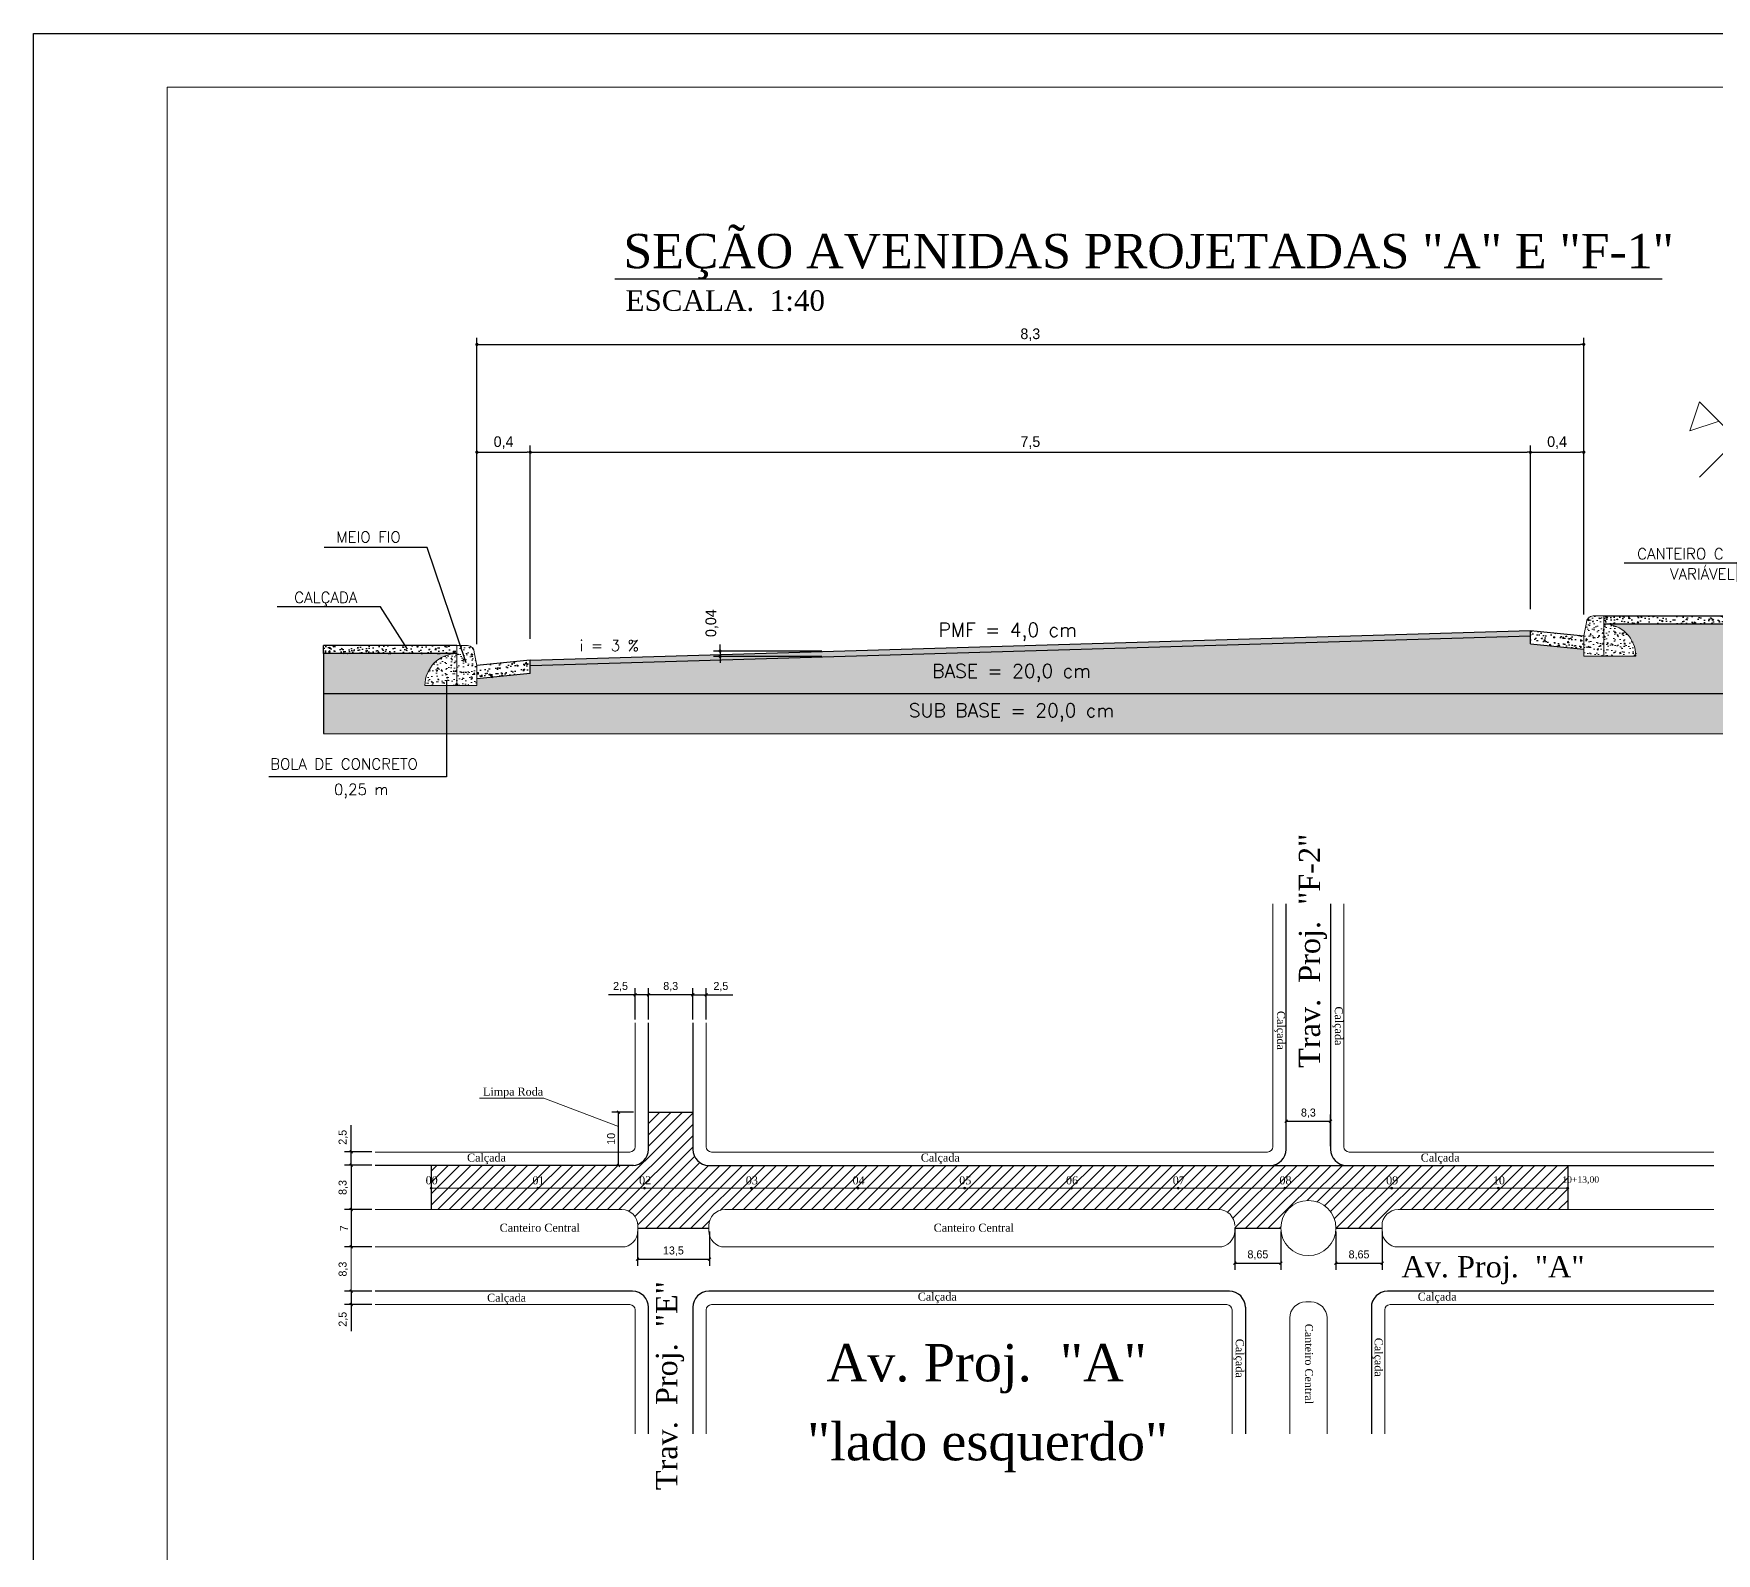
# Model space of a CAD drawing. Header units: millimetres. Extents: x 2755 to 4482, y 876 to 1558.
# Drawn here: x 2755 to 3070.3, y 1273.6 to 1558.4 of the extents above; entities that cross this region are included whole.
import ezdxf

# ---------------------------------------------------------------- set-up
doc = ezdxf.new("R2010")
doc.units = ezdxf.units.MM
for name, color, linetype, lineweight in [('Calçada', 4, 'Continuous', 15), ('Canteiro', 30, 'Continuous', 9), ('cota', 1, 'Continuous', 9), ('linha', 2, 'Continuous', 5), ('objetos', 6, 'Continuous', 15), ('PV BL', 6, 'Continuous', 15), ('rua', 5, 'Continuous', 25)]:
    doc.layers.add(name, color=color, linetype=linetype, lineweight=lineweight)
for name, color, linetype in [('GREIDE', 6, 'Continuous'), ('Linha de Cota', 8, 'Continuous'), ('texto', 3, 'Continuous')]:
    doc.layers.add(name, color=color, linetype=linetype)
doc.styles.add('Rormantic', font='romantic.ttf')
doc.styles.add('style1Romans', font='romans.shx')
doc.dimstyles.new('ISO-25', dxfattribs={"dimtxt": 1.5, "dimasz": 0.5, "dimexe": 1.25, "dimexo": 0.625, "dimtad": 1, "dimtxsty": 'Standard', "dimblk": 'OBLIQUE', "dimcen": 2.5, "dimadec": 0, "dimazin": 0, "dimtfac": 1, "dimtmove": 0, "dimatfit": 3, "dimldrblk": 'OBLIQUE', "dimfxl": 1, "dimarcsym": 0})
pattern_1 = [(50, (-1303.8603, -106.9307), (0.91092334, -0.07969543), [0.09525, -1.04775]), (355, (-1303.8603, -106.9307), (-0.1762141, 0.9552832), [0.0762, -0.8382]), (100.451, (-1303.7844, -106.9373), (0.7347125, 0.87558344), [0.08095, -0.89045]), (46.1842, (-1303.8603, -106.6767), (1.3553952, -0.2102116), [0.142875, -1.571625]), (96.6356, (-1303.7474, -106.6942), (1.1870212, 1.2371278), [0.121425, -1.335675]), (351.184, (-1303.8603, -106.6767), (1.187023, 1.2371256), [0.1143, -1.2573]), (21, (-1303.7333, -106.7402), (0.7580744, -0.5113276), [0.09525, -1.04775]), (326, (-1303.7333, -106.7402), (0.30901014, 0.9209398), [0.0762, -0.8382]), (71.4514, (-1303.67015, -106.7828), (1.06708245, 0.4096143), [0.08095, -0.89045]), (37.5, (-1303.86032, -106.93068), (0.01544302, 0.422775194), [0, -0.82804, 0, -0.8509, 0, -0.841375]), (7.5, (-1303.86032, -106.9307), (0.33409831, 0.50090287), [0, -0.48514, 0, -0.80899, 0, -0.320675]), (327.5, (-1304.14353, -106.93068), (0.67795298, -0.02864372), [0, -0.3175, 0, -0.9906, 0, -1.31445]), (317.5, (-1304.27053, -106.9307), (0.7406459, 0.12713246), [0, -0.41275, 0, -0.65786, 0, -0.93345])]

# ---------------------------------------------------------------- blocks, each defined once
blk = doc.blocks.new('_Oblique')
at = {"layer": 'cota', "color": 0, "lineweight": -2}
blk.add_line((-0.5, -0.5), (0.5, 0.5), dxfattribs=at)
blk = doc.blocks.new('*D46')
at = {"layer": 'cota', "color": 0, "lineweight": -2}
for p, q in [((2814.52, 1348.8), (2814.52, 1353.8)), ((2818.34, 1348.8), (2813.27, 1348.8)), ((2814.52, 1346.3), (2814.52, 1348.8)), ((2818.34, 1346.3), (2813.27, 1346.3))]:
    blk.add_line(p, q, dxfattribs=at)
at = {"layer": 'Defpoints', "color": 0}
for p in [(2814.52, 1348.8), (2818.96, 1348.8), (2818.96, 1346.3)]:
    blk.add_point(p, dxfattribs=at)
at = {"layer": 'cota', "color": 0, "lineweight": -2, "xscale": 0.5, "yscale": 0.5, "zscale": 0.5}
for p, rotation in [((2814.52, 1348.8), 90), ((2814.52, 1346.3), 270)]:
    blk.add_blockref('_Oblique', p, dxfattribs=dict(at, rotation=rotation))
at = {"layer": 'cota', "color": 0, "insert": (2813.02, 1351.55), "char_height": 1.5, "attachment_point": 5, "rotation": 90}
blk.add_mtext('2,5', dxfattribs=at)
blk = doc.blocks.new('*D47')
at = {"layer": 'cota', "color": 0, "lineweight": -2}
for p, q in [((2818.34, 1346.3), (2813.27, 1346.3)), ((2814.52, 1346.3), (2814.52, 1338)), ((2818.34, 1338), (2813.27, 1338))]:
    blk.add_line(p, q, dxfattribs=at)
at = {"layer": 'Defpoints', "color": 0}
for p in [(2818.96, 1346.3), (2814.52, 1338), (2818.96, 1338)]:
    blk.add_point(p, dxfattribs=at)
at = {"layer": 'cota', "color": 0, "lineweight": -2, "xscale": 0.5, "yscale": 0.5, "zscale": 0.5}
for p, rotation in [((2814.52, 1346.3), 90), ((2814.52, 1338), 270)]:
    blk.add_blockref('_Oblique', p, dxfattribs=dict(at, rotation=rotation))
at = {"layer": 'cota', "color": 0, "insert": (2813.02, 1342.15), "char_height": 1.5, "attachment_point": 5, "rotation": 90}
blk.add_mtext('8,3', dxfattribs=at)
blk = doc.blocks.new('*D48')
at = {"layer": 'cota', "color": 0, "lineweight": -2}
for p, q in [((2818.34, 1338), (2813.27, 1338)), ((2814.52, 1338), (2814.52, 1331)), ((2818.34, 1331), (2813.27, 1331))]:
    blk.add_line(p, q, dxfattribs=at)
at = {"layer": 'Defpoints', "color": 0}
for p in [(2818.96, 1338), (2814.52, 1331), (2818.96, 1331)]:
    blk.add_point(p, dxfattribs=at)
at = {"layer": 'cota', "color": 0, "lineweight": -2, "xscale": 0.5, "yscale": 0.5, "zscale": 0.5}
for p, rotation in [((2814.52, 1338), 90), ((2814.52, 1331), 270)]:
    blk.add_blockref('_Oblique', p, dxfattribs=dict(at, rotation=rotation))
at = {"layer": 'cota', "color": 0, "insert": (2813.14, 1334.5), "char_height": 1.5, "attachment_point": 5, "rotation": 90}
blk.add_mtext('7', dxfattribs=at)
blk = doc.blocks.new('*D49')
at = {"layer": 'cota', "color": 0}
for p, q in [((2818.34, 1331), (2813.27, 1331)), ((2814.52, 1331), (2814.52, 1322.7)), ((2818.34, 1322.7), (2813.27, 1322.7))]:
    blk.add_line(p, q, dxfattribs=at)
at = {"layer": 'Defpoints', "color": 0}
for p in [(2818.96, 1331), (2814.52, 1322.7), (2818.96, 1322.7)]:
    blk.add_point(p, dxfattribs=at)
at = {"layer": 'cota', "color": 0, "xscale": 0.5, "yscale": 0.5, "zscale": 0.5}
for p, rotation in [((2814.52, 1331), 90), ((2814.52, 1322.7), 270)]:
    blk.add_blockref('_Oblique', p, dxfattribs=dict(at, rotation=rotation))
at = {"layer": 'cota', "color": 0, "insert": (2813.02, 1326.85), "char_height": 1.5, "attachment_point": 5, "rotation": 90}
blk.add_mtext('8,3', dxfattribs=at)
blk = doc.blocks.new('*D50')
at = {"layer": 'cota', "color": 0, "lineweight": -2}
for p, q in [((2818.34, 1322.7), (2813.27, 1322.7)), ((2814.52, 1322.7), (2814.52, 1320.2)), ((2818.34, 1320.2), (2813.27, 1320.2)), ((2814.52, 1320.2), (2814.52, 1315.2))]:
    blk.add_line(p, q, dxfattribs=at)
at = {"layer": 'Defpoints', "color": 0}
for p in [(2818.96, 1322.7), (2814.52, 1320.2), (2818.96, 1320.2)]:
    blk.add_point(p, dxfattribs=at)
at = {"layer": 'cota', "color": 0, "lineweight": -2, "xscale": 0.5, "yscale": 0.5, "zscale": 0.5}
for p, rotation in [((2814.52, 1322.7), 90), ((2814.52, 1320.2), 270)]:
    blk.add_blockref('_Oblique', p, dxfattribs=dict(at, rotation=rotation))
at = {"layer": 'cota', "color": 0, "insert": (2813.02, 1317.45), "char_height": 1.5, "attachment_point": 5, "rotation": 90}
blk.add_mtext('2,5', dxfattribs=at)
blk = doc.blocks.new('*D51')
at = {"layer": 'cota', "color": 0, "lineweight": -2}
for p, q in [((2867.41, 1356.26), (2863.33, 1356.26)), ((2864.58, 1346.26), (2864.58, 1356.26)), ((2867.41, 1346.26), (2863.33, 1346.26))]:
    blk.add_line(p, q, dxfattribs=at)
at = {"layer": 'Defpoints', "color": 0}
for p in [(2864.58, 1356.26), (2868.04, 1356.26), (2868.04, 1346.26)]:
    blk.add_point(p, dxfattribs=at)
at = {"layer": 'cota', "color": 0, "lineweight": -2, "xscale": 0.5, "yscale": 0.5, "zscale": 0.5}
for p, rotation in [((2864.58, 1356.26), 90), ((2864.58, 1346.26), 270)]:
    blk.add_blockref('_Oblique', p, dxfattribs=dict(at, rotation=rotation))
at = {"layer": 'cota', "color": 0, "insert": (2863.21, 1351.26), "char_height": 1.5, "attachment_point": 5, "rotation": 90}
blk.add_mtext('10', dxfattribs=at)
blk = doc.blocks.new('*D52')
at = {"layer": 'cota', "color": 0, "lineweight": -2}
for p, q in [((2867.72, 1378.27), (2862.72, 1378.27)), ((2867.72, 1373.63), (2867.72, 1379.52)), ((2870.22, 1378.27), (2867.72, 1378.27)), ((2870.22, 1373.63), (2870.22, 1379.52))]:
    blk.add_line(p, q, dxfattribs=at)
at = {"layer": 'Defpoints', "color": 0}
for p in [(2867.72, 1378.27), (2867.72, 1373), (2870.22, 1373)]:
    blk.add_point(p, dxfattribs=at)
at = {"layer": 'cota', "color": 0, "lineweight": -2, "xscale": 0.5, "yscale": 0.5, "zscale": 0.5, "rotation": 180}
blk.add_blockref('_Oblique', (2867.72, 1378.27), dxfattribs=at)
at = {"layer": 'cota', "color": 0, "lineweight": -2, "xscale": 0.5, "yscale": 0.5, "zscale": 0.5}
blk.add_blockref('_Oblique', (2870.22, 1378.27), dxfattribs=at)
at = {"layer": 'cota', "color": 0, "insert": (2864.97, 1379.77), "char_height": 1.5, "attachment_point": 5}
blk.add_mtext('2,5', dxfattribs=at)
blk = doc.blocks.new('*D53')
at = {"layer": 'cota', "color": 0, "lineweight": -2}
for p, q in [((2878.52, 1373.63), (2878.52, 1379.52)), ((2878.52, 1378.27), (2881.02, 1378.27)), ((2881.02, 1373.63), (2881.02, 1379.52)), ((2881.02, 1378.27), (2886.02, 1378.27))]:
    blk.add_line(p, q, dxfattribs=at)
at = {"layer": 'Defpoints', "color": 0}
for p in [(2881.02, 1378.27), (2878.52, 1373), (2881.02, 1373)]:
    blk.add_point(p, dxfattribs=at)
at = {"layer": 'cota', "color": 0, "lineweight": -2, "xscale": 0.5, "yscale": 0.5, "zscale": 0.5, "rotation": 180}
blk.add_blockref('_Oblique', (2878.52, 1378.27), dxfattribs=at)
at = {"layer": 'cota', "color": 0, "lineweight": -2, "xscale": 0.5, "yscale": 0.5, "zscale": 0.5}
blk.add_blockref('_Oblique', (2881.02, 1378.27), dxfattribs=at)
at = {"layer": 'cota', "color": 0, "insert": (2883.77, 1379.77), "char_height": 1.5, "attachment_point": 5}
blk.add_mtext('2,5', dxfattribs=at)
blk = doc.blocks.new('*D54')
at = {"layer": 'cota', "color": 0, "lineweight": -2}
for p, q in [((2870.22, 1373.63), (2870.22, 1379.52)), ((2878.52, 1378.27), (2870.22, 1378.27)), ((2878.52, 1374.25), (2878.52, 1379.52))]:
    blk.add_line(p, q, dxfattribs=at)
at = {"layer": 'Defpoints', "color": 0}
for p in [(2870.22, 1378.27), (2870.22, 1373), (2878.52, 1373.63)]:
    blk.add_point(p, dxfattribs=at)
at = {"layer": 'cota', "color": 0, "lineweight": -2, "xscale": 0.5, "yscale": 0.5, "zscale": 0.5, "rotation": 180}
blk.add_blockref('_Oblique', (2870.22, 1378.27), dxfattribs=at)
at = {"layer": 'cota', "color": 0, "lineweight": -2, "xscale": 0.5, "yscale": 0.5, "zscale": 0.5}
blk.add_blockref('_Oblique', (2878.52, 1378.27), dxfattribs=at)
at = {"layer": 'cota', "color": 0, "insert": (2874.37, 1379.77), "char_height": 1.5, "attachment_point": 5}
blk.add_mtext('8,3', dxfattribs=at)
blk = doc.blocks.new('*D55')
at = {"layer": 'cota', "color": 0, "lineweight": -2}
for p, q in [((2868.12, 1333.87), (2868.12, 1327.46)), ((2881.62, 1333.87), (2881.62, 1327.46)), ((2868.12, 1328.71), (2881.62, 1328.71))]:
    blk.add_line(p, q, dxfattribs=at)
at = {"layer": 'Defpoints', "color": 0}
for p in [(2868.12, 1334.5), (2881.62, 1334.5), (2881.62, 1328.71)]:
    blk.add_point(p, dxfattribs=at)
at = {"layer": 'cota', "color": 0, "lineweight": -2, "xscale": 0.5, "yscale": 0.5, "zscale": 0.5, "rotation": 180}
blk.add_blockref('_Oblique', (2868.12, 1328.71), dxfattribs=at)
at = {"layer": 'cota', "color": 0, "lineweight": -2, "xscale": 0.5, "yscale": 0.5, "zscale": 0.5}
blk.add_blockref('_Oblique', (2881.62, 1328.71), dxfattribs=at)
at = {"layer": 'cota', "color": 0, "insert": (2874.87, 1330.21), "char_height": 1.5, "attachment_point": 5}
blk.add_mtext('13,5', dxfattribs=at)
blk = doc.blocks.new('*D56')
at = {"layer": 'cota', "color": 0, "lineweight": -2}
for p, q in [((2999.04, 1333.87), (2999.04, 1326.73)), ((3007.69, 1333.87), (3007.69, 1326.73)), ((2999.04, 1327.98), (3007.69, 1327.98))]:
    blk.add_line(p, q, dxfattribs=at)
at = {"layer": 'Defpoints', "color": 0}
for p in [(2999.04, 1334.5), (3007.69, 1334.5), (3007.69, 1327.98)]:
    blk.add_point(p, dxfattribs=at)
at = {"layer": 'cota', "color": 0, "lineweight": -2, "xscale": 0.5, "yscale": 0.5, "zscale": 0.5, "rotation": 180}
blk.add_blockref('_Oblique', (2999.04, 1327.98), dxfattribs=at)
at = {"layer": 'cota', "color": 0, "lineweight": -2, "xscale": 0.5, "yscale": 0.5, "zscale": 0.5}
blk.add_blockref('_Oblique', (3007.69, 1327.98), dxfattribs=at)
at = {"layer": 'cota', "color": 0, "insert": (3003.36, 1329.48), "char_height": 1.5, "attachment_point": 5}
blk.add_mtext('8,65', dxfattribs=at)
blk = doc.blocks.new('*D57')
at = {"layer": 'cota', "color": 0, "lineweight": -2}
for p, q in [((2980.08, 1333.87), (2980.08, 1326.73)), ((2988.73, 1333.87), (2988.73, 1326.73)), ((2980.08, 1327.98), (2988.73, 1327.98))]:
    blk.add_line(p, q, dxfattribs=at)
at = {"layer": 'Defpoints', "color": 0}
for p in [(2980.08, 1334.5), (2988.73, 1334.5), (2988.73, 1327.98)]:
    blk.add_point(p, dxfattribs=at)
at = {"layer": 'cota', "color": 0, "lineweight": -2, "xscale": 0.5, "yscale": 0.5, "zscale": 0.5, "rotation": 180}
blk.add_blockref('_Oblique', (2980.08, 1327.98), dxfattribs=at)
at = {"layer": 'cota', "color": 0, "lineweight": -2, "xscale": 0.5, "yscale": 0.5, "zscale": 0.5}
blk.add_blockref('_Oblique', (2988.73, 1327.98), dxfattribs=at)
at = {"layer": 'cota', "color": 0, "insert": (2984.41, 1329.48), "char_height": 1.5, "attachment_point": 5}
blk.add_mtext('8,65', dxfattribs=at)
blk = doc.blocks.new('*D58')
at = {"layer": 'cota', "color": 0, "lineweight": -2}
for p, q in [((2989.72, 1349.92), (2989.72, 1355.8)), ((2989.72, 1354.55), (2998.02, 1354.55)), ((2998.02, 1349.92), (2998.02, 1355.8))]:
    blk.add_line(p, q, dxfattribs=at)
at = {"layer": 'Defpoints', "color": 0}
for p in [(2998.02, 1354.55), (2989.72, 1349.3), (2998.02, 1349.3)]:
    blk.add_point(p, dxfattribs=at)
at = {"layer": 'cota', "color": 0, "lineweight": -2, "xscale": 0.5, "yscale": 0.5, "zscale": 0.5, "rotation": 180}
blk.add_blockref('_Oblique', (2989.72, 1354.55), dxfattribs=at)
at = {"layer": 'cota', "color": 0, "lineweight": -2, "xscale": 0.5, "yscale": 0.5, "zscale": 0.5}
blk.add_blockref('_Oblique', (2998.02, 1354.55), dxfattribs=at)
at = {"layer": 'cota', "color": 0, "insert": (2993.87, 1356.05), "char_height": 1.5, "attachment_point": 5}
blk.add_mtext('8,3', dxfattribs=at)
blk = doc.blocks.new('_Dot')
at = {"color": 0, "linetype": 'ByBlock', "lineweight": -2}
blk.add_line((-0.5, 0), (-1, 0), dxfattribs=at)
at = {"color": 0, "linetype": 'ByBlock', "const_width": 0.5}
blk.add_lwpolyline([(-0.25, 0, 1), (0.25, 0, 1)], format="xyb", close=True, dxfattribs=at)
blk = doc.blocks.new('*D73')
at = {"layer": 'Defpoints', "color": 0}
for p in [(3045.47, 1500.13), (3045.47, 1445.49), (2838.05, 1439.94)]:
    blk.add_point(p, dxfattribs=at)
at = {"layer": 'rua', "color": 0}
for p, q in [((2838.05, 1443.94), (2838.05, 1501.38)), ((3045.47, 1449.49), (3045.47, 1501.38)), ((2838.65, 1500.13), (3044.87, 1500.13))]:
    blk.add_line(p, q, dxfattribs=at)
at = {"layer": 'rua', "color": 0, "xscale": 0.6, "yscale": 0.6, "zscale": 0.6, "rotation": 180}
blk.add_blockref('_Dot', (2838.05, 1500.13), dxfattribs=at)
at = {"layer": 'rua', "color": 0, "xscale": 0.6, "yscale": 0.6, "zscale": 0.6}
blk.add_blockref('_Dot', (3045.47, 1500.13), dxfattribs=at)
at = {"layer": 'rua', "color": 6, "insert": (2941.76, 1501.93), "char_height": 2, "attachment_point": 5}
blk.add_mtext('8,3', dxfattribs=at)
blk = doc.blocks.new('*D74')
at = {"layer": 'Defpoints', "color": 0}
for p in [(3035.48, 1479.92), (3035.48, 1446.49), (2848.05, 1440.94)]:
    blk.add_point(p, dxfattribs=at)
at = {"layer": 'rua', "color": 0}
for p, q in [((2848.05, 1444.94), (2848.05, 1481.17)), ((2848.65, 1479.92), (3034.88, 1479.92)), ((3035.48, 1450.49), (3035.48, 1481.17))]:
    blk.add_line(p, q, dxfattribs=at)
at = {"layer": 'rua', "color": 0, "xscale": 0.6, "yscale": 0.6, "zscale": 0.6, "rotation": 180}
blk.add_blockref('_Dot', (2848.05, 1479.92), dxfattribs=at)
at = {"layer": 'rua', "color": 0, "xscale": 0.6, "yscale": 0.6, "zscale": 0.6}
blk.add_blockref('_Dot', (3035.48, 1479.92), dxfattribs=at)
at = {"layer": 'rua', "color": 6, "insert": (2941.77, 1481.72), "char_height": 2, "attachment_point": 5}
blk.add_mtext('7,5', dxfattribs=at)
blk = doc.blocks.new('*D75')
at = {"layer": 'Defpoints', "color": 0}
for p in [(2848.05, 1479.92), (2838.05, 1439.94), (2848.05, 1440.94)]:
    blk.add_point(p, dxfattribs=at)
at = {"layer": 'rua', "color": 0}
for p, q in [((2838.05, 1443.94), (2838.05, 1481.17)), ((2838.65, 1479.92), (2847.45, 1479.92)), ((2848.05, 1444.94), (2848.05, 1481.17))]:
    blk.add_line(p, q, dxfattribs=at)
at = {"layer": 'rua', "color": 0, "xscale": 0.6, "yscale": 0.6, "zscale": 0.6, "rotation": 180}
blk.add_blockref('_Dot', (2838.05, 1479.92), dxfattribs=at)
at = {"layer": 'rua', "color": 0, "xscale": 0.6, "yscale": 0.6, "zscale": 0.6}
blk.add_blockref('_Dot', (2848.05, 1479.92), dxfattribs=at)
at = {"layer": 'rua', "color": 6, "insert": (2843.05, 1481.72), "char_height": 2, "attachment_point": 5}
blk.add_mtext('0,4', dxfattribs=at)
blk = doc.blocks.new('A$C78456615')
at = {"layer": 'Calçada'}
h = blk.add_hatch(dxfattribs=at)
h.set_pattern_fill('AR-CONC', color=256, scale=0.005, style=0)
h.set_pattern_definition(pattern_1)
h.paths.add_polyline_path([(-5.5, -1.9), (-5.5, 0.5, 0.414214), (-7.9, -1.9)])
h.paths.add_polyline_path([(-4, -0.4), (-4.2, 0.6, 0.414214), (-4.7, 1.1), (-5.5, 1.1), (-5.5, -1.9), (-4, -1.9)])
at = {"layer": 'rua'}
h = blk.add_hatch(dxfattribs=at)
h.set_pattern_fill('AR-CONC', color=256, scale=0.005, style=0)
h.set_pattern_definition(pattern_1)
h.paths.add_polyline_path([(-4, -0.4), (-4, -1.4), (0, -1), (0, 0)])
h.paths.add_polyline_path([(-5.5, 0.5), (-5.5, 1.1), (-15.5, 1.1), (-15.5, 0.5)])
at = {"layer": 'Calçada'}
for p, q in [((-5.5, -1.9), (-5.5, 1.1)), ((-4.7, 1.1), (-5.5, 1.1)), ((-4, -0.4), (-4.2, 0.6)), ((-4, -1.9), (-4, -0.4)), ((-4, -1.9), (-7.9, -1.9))]:
    blk.add_line(p, q, dxfattribs=at)
for centre, radius, start, end in [((-5.5, -1.9), 2.4, 90, 180), ((-4.7, 0.6), 0.5, 0, 90)]:
    blk.add_arc(centre, radius, start, end, dxfattribs=at)
at = {"layer": 'rua'}
for p, q in [((-15.5, 0.5), (-15.5, 1.1)), ((-5.5, 1.1), (-15.5, 1.1)), ((-5.5, 0.5), (-15.5, 0.5)), ((0, 0), (-4, -0.4)), ((0, -1), (0, 0)), ((0, -1), (-4, -1.4))]:
    blk.add_line(p, q, dxfattribs=at)
blk = doc.blocks.new('*D76')
at = {"layer": 'Defpoints', "color": 0}
for p in [(2883.62, 1441.67), (2906.71, 1442.67), (2906.71, 1441.67)]:
    blk.add_point(p, dxfattribs=at)
at = {"layer": 'rua', "color": 0}
for p, q in [((2902.71, 1442.67), (2882.37, 1442.67)), ((2902.71, 1441.67), (2882.37, 1441.67)), ((2883.62, 1443.27), (2883.62, 1443.87)), ((2883.62, 1442.67), (2883.62, 1441.67)), ((2883.62, 1441.07), (2883.62, 1440.47))]:
    blk.add_line(p, q, dxfattribs=at)
at = {"layer": 'rua', "color": 0, "xscale": 0.6, "yscale": 0.6, "zscale": 0.6}
for p, rotation in [((2883.62, 1442.67), 270), ((2883.62, 1441.67), 90)]:
    blk.add_blockref('_Dot', p, dxfattribs=dict(at, rotation=rotation))
at = {"layer": 'rua', "color": 6, "insert": (2882.08, 1447.89), "char_height": 2, "attachment_point": 5, "rotation": 90}
blk.add_mtext('0,04', dxfattribs=at)
blk = doc.blocks.new('A$C26DF5AA7')
at = {"layer": 'Canteiro'}
for p, q in [((-2.82, -2.82), (2.82, 2.82)), ((2.82, -2.82), (-2.82, 2.82)), ((0, -15.62), (0, 2.48))]:
    blk.add_line(p, q, dxfattribs=at)
for points in [[(-2.82, 2.82), (-3.54, 0.63), (-1.36, 1.36)], [(2.82, 2.82), (3.54, 0.63), (1.36, 1.36)]]:
    blk.add_lwpolyline(points, dxfattribs=at)
blk = doc.blocks.new('*D79')
at = {"layer": 'Defpoints', "color": 0}
for p in [(3045.48, 1479.92), (3035.48, 1446.49), (3045.48, 1445.49)]:
    blk.add_point(p, dxfattribs=at)
at = {"layer": 'rua', "color": 0}
for p, q in [((3035.48, 1450.49), (3035.48, 1481.17)), ((3036.08, 1479.92), (3044.88, 1479.92)), ((3045.48, 1449.49), (3045.48, 1481.17))]:
    blk.add_line(p, q, dxfattribs=at)
at = {"layer": 'rua', "color": 0, "xscale": 0.6, "yscale": 0.6, "zscale": 0.6, "rotation": 180}
blk.add_blockref('_Dot', (3035.48, 1479.92), dxfattribs=at)
at = {"layer": 'rua', "color": 0, "xscale": 0.6, "yscale": 0.6, "zscale": 0.6}
blk.add_blockref('_Dot', (3045.48, 1479.92), dxfattribs=at)
at = {"layer": 'rua', "color": 6, "insert": (3040.48, 1481.72), "char_height": 2, "attachment_point": 5}
blk.add_mtext('0,4', dxfattribs=at)

msp = doc.modelspace()

# ---------------------------------------------------------------- hatches: boundary and pattern name
at = {"layer": 'Linha de Cota'}
h = msp.add_hatch(dxfattribs=at)
h.set_pattern_fill('AR-SAND', color=256, scale=0.1, style=0)
h.set_pattern_definition([(37.5, (-149.8394, 404.948), (-0.160003, 4.8941324), [0, -3.8608, 0, -4.318, 0, -4.1275]), (7.5, (-149.8394, 404.948), (4.495233, 7.168251), [0, -2.0828, 0, -3.4798, 0, -1.3335]), (327.5, (-152.9636, 404.948), (7.9099237, 0.014372), [0, -1.27, 0, -4.572, 0, -5.969]), (317.5, (-152.9636, 404.948), (7.635565, 2.229293), [0, -0.635, 0, -2.9972, 0, -3.429])])
h.paths.add_polyline_path([(3300.4916, 1440.2013), (3112.9801, 1445.8646), (3112.9801, 1443.9774), (3102.9801, 1442.9774), (3102.9801, 1441.7399), (3093.2301, 1441.7399, -0.41421356), (3099.2301, 1447.7399), (3074.2301, 1447.7399), (3049.2301, 1447.7399, -0.41421356), (3055.2301, 1441.7399), (3045.4801, 1441.7399), (3045.4801, 1442.9774), (3035.4801, 1443.9774), (3035.4801, 1445.8646), (2848.0541, 1440.3064), (2848.0541, 1438.4234), (2838.0541, 1437.4234), (2838.0541, 1436.1859), (2832.3373, 1436.1859), (2832.3373, 1434.7158), (3316.2083, 1434.7158), (3316.2083, 1436.0808), (3310.4916, 1436.0808), (3310.4916, 1437.3184), (3300.4916, 1438.3184)])
h.paths.add_polyline_path([(3316.2083, 1434.7158), (2832.3373, 1434.7158), (2832.3373, 1427.2159), (3316.2083, 1427.1124)])
h.paths.add_polyline_path([(2834.3041, 1442.1859), (2809.3041, 1442.1859), (2809.3041, 1434.7158), (2832.3373, 1434.7158), (2832.3373, 1436.1859), (2828.3041, 1436.1859, -0.41421356)])
h.paths.add_polyline_path([(2832.3373, 1434.7158), (2809.3041, 1434.7158), (2809.3041, 1427.2208), (2832.3373, 1427.2159)])
h.paths.add_polyline_path([(3339.2416, 1442.0808), (3314.2416, 1442.0808, -0.41421356), (3320.2416, 1436.0808), (3316.2083, 1436.0808), (3316.2083, 1434.7158), (3339.2416, 1434.7158)])
h.paths.add_polyline_path([(3339.2416, 1434.7158), (3316.2083, 1434.7158), (3316.2083, 1427.1124), (3339.2416, 1427.1075)])
h.paths.add_polyline_path([(3205.5789, 1436.3995), (3241.0285, 1436.3995), (3241.0285, 1440.9914), (3205.5789, 1440.9914)], flags=24)
h.paths.add_polyline_path([(2923.0789, 1436.3995), (2958.5285, 1436.3995), (2958.5285, 1440.9914), (2923.0789, 1440.9914)], flags=24)
h.paths.add_polyline_path([(3201.095, 1429.0068), (3246.953, 1429.0068), (3246.953, 1433.5987), (3201.095, 1433.5987)], flags=24)
h.paths.add_polyline_path([(2918.595, 1429.0068), (2964.453, 1429.0068), (2964.453, 1433.5987), (2918.595, 1433.5987)], flags=24)
msp.add_hatch(color=256, dxfattribs=at).paths.add_polyline_path([(3035.4801, 1445.4894), (3035.4801, 1446.4899), (2848.0541, 1440.9359), (2848.0541, 1439.9355)])
h = msp.add_hatch(dxfattribs=at)
h.set_pattern_fill('_USER', color=256, scale=1.5, angle=45, style=0, pattern_type=0)
h.set_pattern_definition([(45, (-34.7636, 35.9109), (-1.0606602, 1.0606602), [])])
h.paths.add_polyline_path([(2969.268, 1342.0211, -1), (2969.668, 1342.0211), (2989.268, 1342.0211, -1), (2989.668, 1342.0211), (3009.268, 1342.0211, -1), (3009.668, 1342.0211), (3029.268, 1342.0211, -1), (3029.668, 1342.0211), (3042.268, 1342.0211, -0.41421356), (3042.468, 1342.2211), (3042.468, 1346.2959), (3001.018, 1346.2959), (2986.718, 1346.2959), (2881.518, 1346.2959, -0.41421356), (2878.518, 1349.2959), (2878.518, 1356.2568), (2870.218, 1356.2568), (2870.218, 1349.2959, -0.41421356), (2867.218, 1346.2959), (2829.468, 1346.2959), (2829.468, 1342.2211, -0.41421356), (2829.668, 1342.0211), (2849.268, 1342.0211, -1), (2849.668, 1342.0211), (2869.268, 1342.0211, -1), (2869.668, 1342.0211), (2889.268, 1342.0211, -1), (2889.668, 1342.0211), (2909.268, 1342.0211, -1), (2909.668, 1342.0211), (2929.268, 1342.0211, -1), (2929.668, 1342.0211), (2949.268, 1342.0211, -1), (2949.668, 1342.0211)])
h.paths.add_polyline_path([(2949.668, 1342.0211, -1), (2949.268, 1342.0211), (2929.668, 1342.0211, -1), (2929.268, 1342.0211), (2909.668, 1342.0211, -1), (2909.268, 1342.0211), (2889.668, 1342.0211, -1), (2889.268, 1342.0211), (2869.668, 1342.0211, -1), (2869.268, 1342.0211), (2849.668, 1342.0211, -1), (2849.268, 1342.0211), (2829.668, 1342.0211, -0.41421356), (2829.468, 1341.8211), (2829.468, 1337.9959), (2865.218, 1337.9959, -0.41421356), (2868.218, 1334.9959), (2868.218, 1334.4959), (2881.518, 1334.4959), (2881.518, 1334.9959, -0.41421356), (2884.518, 1337.9959), (2977.068, 1337.9959, -0.41421356), (2980.068, 1334.9959), (2980.068, 1334.4959), (2988.7009, 1334.4959, -1.0088398), (2999.035, 1334.4959), (3007.668, 1334.4959), (3007.668, 1334.9959, -0.41421356), (3010.668, 1337.9959), (3042.468, 1337.9959), (3042.468, 1341.8211, -0.41421356), (3042.268, 1342.0211), (3029.668, 1342.0211, -1), (3029.268, 1342.0211), (3009.668, 1342.0211, -1), (3009.268, 1342.0211), (2989.668, 1342.0211, -1), (2989.268, 1342.0211), (2969.668, 1342.0211, -1), (2969.268, 1342.0211)])
h.paths.add_polyline_path([(3028.0715, 1344.6176), (3030.6978, 1344.6176), (3030.6978, 1342.3416), (3028.0715, 1342.3416)], flags=24)
h.paths.add_polyline_path([(3041.1465, 1344.5426), (3048.2336, 1344.5426), (3048.2336, 1342.4475), (3041.1465, 1342.4475)], flags=9)
h.paths.add_polyline_path([(3008.0715, 1344.6176), (3010.8611, 1344.6176), (3010.8611, 1342.3373), (3008.0715, 1342.3373)], flags=24)
h.paths.add_polyline_path([(2988.0715, 1344.6176), (2990.8287, 1344.6176), (2990.8287, 1342.3416), (2988.0715, 1342.3416)], flags=24)
h.paths.add_polyline_path([(2968.0715, 1344.6176), (2970.8579, 1344.6176), (2970.8579, 1342.3373), (2968.0715, 1342.3373)], flags=24)
h.paths.add_polyline_path([(2948.0715, 1344.6176), (2950.8709, 1344.6176), (2950.8709, 1342.3416), (2948.0715, 1342.3416)], flags=24)
h.paths.add_polyline_path([(2928.0715, 1344.6176), (2930.8103, 1344.6176), (2930.8103, 1342.3416), (2928.0715, 1342.3416)], flags=24)
h.paths.add_polyline_path([(2908.0715, 1344.6176), (2910.8795, 1344.6176), (2910.8795, 1342.3416), (2908.0715, 1342.3416)], flags=24)
h.paths.add_polyline_path([(2888.0715, 1344.6176), (2890.7724, 1344.6176), (2890.7724, 1342.3416), (2888.0715, 1342.3416)], flags=24)
h.paths.add_polyline_path([(2868.0715, 1344.6176), (2870.8644, 1344.6176), (2870.8644, 1342.3416), (2868.0715, 1342.3416)], flags=24)
h.paths.add_polyline_path([(2848.0715, 1344.6176), (2850.6859, 1344.6176), (2850.6859, 1342.3416), (2848.0715, 1342.3416)], flags=24)
h.paths.add_polyline_path([(2828.0715, 1344.6176), (2830.8773, 1344.6176), (2830.8773, 1342.3416), (2828.0715, 1342.3416)], flags=9)

# ---------------------------------------------------------------- linework, layer by layer
at = {"layer": 'Calçada'}
for p, q in [((2987.218, 1349.7959), (2987.218, 1395.2959)), ((3000.518, 1395.2959), (3000.518, 1349.7959)), ((2867.718, 1349.7959), (2867.718, 1373.0044)), ((2881.018, 1373.0044), (2881.018, 1349.7959)), ((2866.718, 1348.7959), (2818.9644, 1348.7959)), ((2882.018, 1348.7959), (2986.218, 1348.7959)), ((3001.518, 1348.7959), (3069.8471, 1348.7959)), ((2866.718, 1320.1959), (2818.9644, 1320.1959)), ((2867.718, 1295.9874), (2867.718, 1319.1959)), ((2881.018, 1319.1959), (2881.018, 1295.9874)), ((2978.568, 1320.1959), (2882.018, 1320.1959)), ((2979.568, 1319.1959), (2979.568, 1295.9874)), ((3008.168, 1319.1959), (3008.168, 1295.9874)), ((3069.8471, 1320.1959), (3009.168, 1320.1959))]:
    msp.add_line(p, q, dxfattribs=at)
for centre, start, end in [((2866.718, 1349.7959), 270, 0), ((2882.018, 1349.7959), 180, 270), ((2986.218, 1349.7959), 270, 0), ((3001.518, 1349.7959), 180, 270), ((2866.718, 1319.1959), 0, 90), ((2882.018, 1319.1959), 90, 180), ((2978.568, 1319.1959), 0, 90), ((3009.168, 1319.1959), 90, 180)]:
    msp.add_arc(centre, 1, start, end, dxfattribs=at)
at = {"layer": 'Canteiro'}
for p, q in [((2818.9644, 1337.9959), (2865.218, 1337.9959)), ((2977.068, 1337.9959), (2884.518, 1337.9959)), ((3010.668, 1337.9959), (3069.8471, 1337.9959)), ((2868.218, 1333.9959), (2868.218, 1334.9959)), ((2881.518, 1334.9959), (2881.518, 1333.9959)), ((3007.668, 1334.9959), (3007.668, 1333.9959)), ((2865.218, 1330.9959), (2818.9644, 1330.9959)), ((2884.518, 1330.9959), (2977.068, 1330.9959)), ((3069.8471, 1330.9959), (3010.668, 1330.9959)), ((2993.368, 1320.6959), (2994.368, 1320.6959)), ((2990.368, 1317.6959), (2990.368, 1295.9874)), ((2997.368, 1295.9874), (2997.368, 1317.6959))]:
    msp.add_line(p, q, dxfattribs=at)
msp.add_circle((2993.868, 1334.5414), 5.1673, dxfattribs=at)
for centre, start, end in [((2865.218, 1334.9959), 0, 90), ((2884.518, 1334.9959), 90, 180), ((2977.068, 1334.9959), 360, 90), ((3010.668, 1334.9959), 90, 180), ((2865.218, 1333.9959), 270, 0), ((2884.518, 1333.9959), 180, 270), ((2977.068, 1333.9959), 270, 360), ((3010.668, 1333.9959), 180, 270), ((2993.368, 1317.6959), 90, 180), ((2994.368, 1317.6959), 360, 90)]:
    msp.add_arc(centre, 3, start, end, dxfattribs=at)
at = {"layer": 'cota'}
for p, q in [((2838.5367, 1358.9075), (2850.6211, 1358.9075)), ((2850.6211, 1358.9075), (2864.5838, 1353.5875))]:
    msp.add_line(p, q, dxfattribs=at)
at = {"layer": 'GREIDE'}
msp.add_line((2863.9045, 1512.4136), (3060.1572, 1512.4136), dxfattribs=at)
at = {"layer": 'linha'}
for p, q in [((2829.468, 1342.0211), (2849.468, 1342.0211)), ((2849.468, 1342.0211), (2869.468, 1342.0211)), ((2869.468, 1342.0211), (2889.468, 1342.0211)), ((2889.468, 1342.0211), (2909.468, 1342.0211)), ((2909.468, 1342.0211), (2929.468, 1342.0211)), ((2929.468, 1342.0211), (2949.468, 1342.0211)), ((2949.468, 1342.0211), (2969.468, 1342.0211)), ((2969.468, 1342.0211), (2989.468, 1342.0211)), ((2989.468, 1342.0211), (3009.468, 1342.0211)), ((3009.468, 1342.0211), (3029.468, 1342.0211)), ((3029.468, 1342.0211), (3042.468, 1342.0211))]:
    msp.add_line(p, q, dxfattribs=at)
at = {"layer": 'Linha de Cota'}
for p, q in [((2828.7196, 1462.0754), (2809.4112, 1462.0754)), ((2836.0097, 1440.4381), (2828.7196, 1462.0754)), ((3086.3429, 1459.1522), (3053.0458, 1459.1522)), ((2819.9564, 1450.9305), (2800.6479, 1450.9305)), ((2825.0472, 1443.0393), (2819.9564, 1450.9305)), ((2848.0541, 1440.9359), (3035.4801, 1446.4899)), ((2848.0837, 1439.9363), (3035.5098, 1445.4903)), ((2809.3041, 1442.1859), (2809.3041, 1427.2208)), ((2832.3373, 1437.1903), (2832.3373, 1419.0943)), ((2832.3373, 1419.0943), (2799.0309, 1419.0943)), ((2870.218, 1356.2568), (2878.518, 1356.2568)), ((2829.468, 1346.2959), (2829.468, 1337.9959)), ((2986.718, 1346.2959), (3001.018, 1346.2959)), ((3042.468, 1346.2959), (3042.468, 1337.9959)), ((2868.218, 1334.4959), (2881.518, 1334.4959)), ((2980.068, 1334.4959), (2988.7009, 1334.4959)), ((2980.068, 1334.4959), (2980.068, 1330.2662)), ((2999.035, 1334.4959), (3007.7099, 1334.4959))]:
    msp.add_line(p, q, dxfattribs=at)
at = {"layer": 'objetos'}
for centre in [(2829.468, 1342.0211), (2849.468, 1342.0211), (2869.468, 1342.0211), (2889.468, 1342.0211), (2909.468, 1342.0211), (2929.468, 1342.0211), (2949.468, 1342.0211), (2969.468, 1342.0211), (2989.468, 1342.0211), (3009.468, 1342.0211), (3029.468, 1342.0211), (3042.468, 1342.0211)]:
    msp.add_circle(centre, 0.2, dxfattribs=at)
at = {"layer": 'PV BL'}
msp.add_lwpolyline([(2779.9886, 1548.3586), (3582.3744, 1548.3586), (3582.3744, 885.968), (2779.9886, 885.968)], close=True, dxfattribs=at)
at = {"layer": 'rua'}
for p, q in [((2989.718, 1349.2959), (2989.718, 1395.2959)), ((2998.018, 1395.2959), (2998.018, 1349.2959)), ((2870.218, 1349.2959), (2870.218, 1373.0044)), ((2878.518, 1373.0044), (2878.518, 1349.2959)), ((2867.218, 1346.2959), (2818.9644, 1346.2959)), ((2881.518, 1346.2959), (2986.718, 1346.2959)), ((3001.018, 1346.2959), (3069.8471, 1346.2959)), ((2867.218, 1322.6959), (2818.9644, 1322.6959)), ((2979.068, 1322.6959), (2881.518, 1322.6959)), ((3069.8471, 1322.6959), (3008.668, 1322.6959)), ((2870.218, 1295.9874), (2870.218, 1319.6959)), ((2878.518, 1319.6959), (2878.518, 1295.9874)), ((2982.068, 1319.6959), (2982.068, 1295.9874)), ((3005.668, 1319.6959), (3005.668, 1295.9874))]:
    msp.add_line(p, q, dxfattribs=at)
msp.add_lwpolyline([(2754.9886, 1558.3586), (3592.3744, 1558.3586), (3592.3744, 875.968), (2754.9886, 875.968)], close=True, dxfattribs=at)
for centre, start, end in [((2867.218, 1349.2959), 270, 0), ((2881.518, 1349.2959), 180, 270), ((2986.718, 1349.2959), 270, 0), ((3001.018, 1349.2959), 180, 270), ((2867.218, 1319.6959), 360, 90), ((2881.518, 1319.6959), 90, 180), ((2979.068, 1319.6959), 0, 90), ((3008.668, 1319.6959), 90, 180)]:
    msp.add_arc(centre, 3, start, end, dxfattribs=at)
at = {"layer": 'texto'}
for p, q in [((2809.3041, 1434.7158), (3339.2416, 1434.7158)), ((2809.3041, 1427.2208), (3339.2416, 1427.1075))]:
    msp.add_line(p, q, dxfattribs=at)

# ---------------------------------------------------------------- block references
at = {"layer": 'Calçada', "yscale": 2.5, "zscale": 2.5}
for p, xscale in [((3035.4801, 1446.4899), -2.5), ((2848.0541, 1440.9359), 2.5)]:
    msp.add_blockref('A$C78456615', p, dxfattribs=dict(at, xscale=xscale))
at = {"layer": 'Linha de Cota', "xscale": 2.5, "yscale": 2.5, "zscale": 2.5}
msp.add_blockref('A$C26DF5AA7', (3074.2301, 1482.3309), dxfattribs=at)

# ---------------------------------------------------------------- texts
at = {"layer": 'texto'}
for s, height, style, p in [('SEÇÃO AVENIDAS PROJETADAS "A" E "F-1"', 6.428693, 'Rormantic', (2865.5017, 1514.4122)), ('ESCALA.  1:40', 3.857216, 'Rormantic', (2865.9011, 1506.4178)), ('MEIO FIO', 2.05718, 'style1Romans', (2811.6993, 1463.0046)), ('CANTEIRO CENTRAL', 2.057182, 'style1Romans', (3055.4825, 1459.8621)), ('VARIÁVEL', 2.05718, 'style1Romans', (3061.6546, 1456.086)), ('CALÇADA', 2.05718, 'style1Romans', (2803.8246, 1451.6761)), ('PMF = 4,0 cm', 2.571477, 'style1Romans', (2924.5643, 1445.3552)), ('i = 3 %', 2.05718, 'style1Romans', (2857.3065, 1442.6671)), ('BASE = 20,0 cm', 2.571477, 'style1Romans', (2923.3544, 1437.6546)), ('SUB BASE = 20,0 cm', 2.571477, 'style1Romans', (2918.993, 1430.2619)), ('BOLA DE CONCRETO', 2.057182, 'style1Romans', (2799.3057, 1420.4711)), ('0,25 m', 2.05718, 'style1Romans', (2811.2682, 1415.7093))]:
    msp.add_text(s, height=height, dxfattribs=dict(at, style=style)).set_placement(p)
at = {"layer": 'texto', "attachment_point": 1}
for s, insert, char_height, width, rotation in [('{\\fTimes New Roman|b0|i0|c0|p18;Trav.  Proj.  "F-2"}', (2992.0692, 1364.5687), 4, 43.708088, 90), ('{\\fTimes New Roman|b0|i0|c0|p18;Calçada}', (2989.4973, 1375.2282), 1.5, 7.630859, 270), ('{\\fTimes New Roman|b0|i0|c0|p18;Calçada}', (3000.3338, 1376.0732), 1.5, 7.630859, 270), ('{\\fTimes New Roman|b0|i0|c0|p18;Trav.  Proj.  "E"}', (2871.5997, 1285.435), 4, 39.288841, 90), ('{\\fTimes New Roman|b0|i0|c0|p18;Canteiro Central}', (2994.7344, 1316.6027), 1.5, 18.757008, 270), ('{\\fTimes New Roman|b0|i0|c0|p18;Calçada}', (2981.77, 1313.7918), 1.5, 7.630859, 270), ('{\\fTimes New Roman|b0|i0|c0|p18;Calçada}', (3007.7928, 1313.9798), 1.5, 7.630859, 270)]:
    msp.add_mtext(s, dxfattribs=dict(at, insert=insert, char_height=char_height, width=width, rotation=rotation))
for s, insert, char_height, width in [('{\\fTimes New Roman|b0|i0|c0|p18;Limpa Roda}', (2839.1917, 1360.8644), 1.5, 12.443412), ('{\\fTimes New Roman|b0|i0|c0|p18;Calçada}', (2836.2, 1348.5005), 1.5, 7.630859), ('{\\fTimes New Roman|b0|i0|c0|p18;Calçada}', (2921.238, 1348.5005), 1.5, 7.630859), ('{\\fTimes New Roman|b0|i0|c0|p18;Calçada}', (3014.9239, 1348.5005), 1.5, 7.630859), ('{\\fTimes New Roman|b0|i0|c0|p18;00}', (2828.4465, 1344.2426), 1.5, 2.443886), ('{\\fTimes New Roman|b0|i0|c0|p18;01}', (2848.4465, 1344.2426), 1.5, 2.4439), ('{\\fTimes New Roman|b0|i0|c0|p18;02}', (2868.4465, 1344.2426), 1.5, 2.4439), ('{\\fTimes New Roman|b0|i0|c0|p18;03}', (2888.4465, 1344.2426), 1.5, 2.4439), ('{\\fTimes New Roman|b0|i0|c0|p18;04}', (2908.4465, 1344.2426), 1.5, 2.4439), ('{\\fTimes New Roman|b0|i0|c0|p18;05}', (2928.4465, 1344.2426), 1.5, 2.4439), ('{\\fTimes New Roman|b0|i0|c0|p18;06}', (2948.4465, 1344.2426), 1.5, 2.4439), ('{\\fTimes New Roman|b0|i0|c0|p18;07}', (2968.4465, 1344.2426), 1.5, 2.4439), ('{\\fTimes New Roman|b0|i0|c0|p18;08}', (2988.4465, 1344.2426), 1.5, 2.4439), ('{\\fTimes New Roman|b0|i0|c0|p18;09}', (3008.4465, 1344.2426), 1.5, 2.4439), ('{\\fTimes New Roman|b0|i0|c0|p18;10}', (3028.4465, 1344.2426), 1.5, 2.4439), ('{\\fTimes New Roman|b0|i0|c0|p18;10+13,00}', (3041.4465, 1344.2426), 1.2, 7.079473), ('{\\fTimes New Roman|b0|i0|c0|p18;Canteiro Central}', (2842.3185, 1335.3624), 1.5, 18.757008), ('{\\fTimes New Roman|b0|i0|c0|p18;Canteiro Central}', (2923.6502, 1335.3624), 1.5, 18.757008), ('{\\fTimes New Roman|b0|i0|c0|p18;Av. Proj.  "A"}', (3011.3206, 1329.3046), 4, 35.315029), ('{\\fTimes New Roman|b0|i0|c0|p18;Calçada}', (2839.961, 1322.2396), 1.5, 7.630859), ('{\\fTimes New Roman|b0|i0|c0|p18;Calçada}', (2920.675, 1322.4454), 1.5, 7.630859), ('{\\fTimes New Roman|b0|i0|c0|p18;Calçada}', (3014.361, 1322.4454), 1.5, 7.630859), ('{\\fTimes New Roman|b0|i0|c0|p18;Av. Proj.  "A"}', (2903.5567, 1312.8185), 7, 64.331765), ('{\\fTimes New Roman|b0|i0|c0|p18;"lado esquerdo"}', (2899.9341, 1298.0188), 7, 68.502263)]:
    msp.add_mtext(s, dxfattribs=dict(at, insert=insert, char_height=char_height, width=width))

# ---------------------------------------------------------------- dimensions: what is measured, and where the dimension line sits
at = {"layer": 'cota'}
for base, p1, p2, picture, middle in [((2867.718, 1378.2688), (2870.218, 1373.0044), (2867.718, 1373.0044), '*D52', (2864.968, 1379.7688)), ((2870.218, 1378.2688), (2878.518, 1373.6294), (2870.218, 1373.0044), '*D54', (2874.368, 1379.7688)), ((2881.018, 1378.2688), (2878.518, 1373.0044), (2881.018, 1373.0044), '*D53', (2883.768, 1379.7688)), ((2998.018, 1354.5513), (2989.718, 1349.2959), (2998.018, 1349.2959), '*D58', (2993.868, 1356.0513)), ((2881.618, 1328.7107), (2868.118, 1334.4959), (2881.618, 1334.4959), '*D55', (2874.868, 1330.2107)), ((2988.7314, 1327.9813), (2980.0814, 1334.4959), (2988.7314, 1334.4959), '*D57', (2984.4064, 1329.4813)), ((3007.685, 1327.9813), (2999.035, 1334.4959), (3007.685, 1334.4959), '*D56', (3003.36, 1329.4813))]:
    dim = msp.add_linear_dim(base=base, p1=p1, p2=p2, dimstyle='ISO-25', dxfattribs=at)
    dim.commit()
    dim.dimension.update_dxf_attribs({"geometry": picture, "text_midpoint": middle})
for base, p1, p2, picture, middle in [((2864.5838, 1356.2568), (2868.039, 1346.2568), (2868.039, 1356.2568), '*D51', (2863.2088, 1351.2568)), ((2814.519, 1348.7959), (2818.9644, 1346.2959), (2818.9644, 1348.7959), '*D46', (2813.019, 1351.5459)), ((2814.519, 1337.9959), (2818.9644, 1346.2959), (2818.9644, 1337.9959), '*D47', (2813.019, 1342.1459)), ((2814.519, 1330.9959), (2818.9644, 1337.9959), (2818.9644, 1330.9959), '*D48', (2813.144, 1334.4959)), ((2814.519, 1320.1959), (2818.9644, 1322.6959), (2818.9644, 1320.1959), '*D50', (2813.019, 1317.4459))]:
    dim = msp.add_linear_dim(base=base, p1=p1, p2=p2, angle=90, dimstyle='ISO-25', dxfattribs=at)
    dim.commit()
    dim.dimension.update_dxf_attribs({"geometry": picture, "text_midpoint": middle})
dim = msp.add_linear_dim(base=(2814.519, 1322.6959), p1=(2818.9644, 1330.9959), p2=(2818.9644, 1322.6959), angle=90, dimstyle='ISO-25', override={"dimtmove": 1}, dxfattribs=at)
dim.commit()
dim.dimension.update_dxf_attribs({"geometry": '*D49', "text_midpoint": (2813.019, 1326.8459)})
at = {"layer": 'rua', "color": 1}
for base, p1, p2, picture, middle in [((3045.4717, 1500.134), (2838.0541, 1439.9359), (3045.4717, 1445.4933), '*D73', (2941.7629, 1501.9257)), ((2848.0455, 1479.9235), (2838.0541, 1439.9359), (2848.0455, 1440.9359), '*D75', (2843.0498, 1481.7152)), ((3035.4801, 1479.9235), (2848.0541, 1440.9359), (3035.4801, 1446.4899), '*D74', (2941.7671, 1481.7152)), ((3045.4801, 1479.9235), (3035.4801, 1446.4899), (3045.4801, 1445.4899), '*D79', (3040.4801, 1481.7152))]:
    dim = msp.add_linear_dim(base=base, p1=p1, p2=p2, dimstyle='ISO-25', override={"dimtxt": 2, "dimasz": 0.6, "dimexo": 4, "dimlfac": 0.04, "dimblk1": 'DOT', "dimblk2": 'DOT', "dimsah": 1, "dimclrt": 6, "dimtmove": 2}, dxfattribs=at)
    dim.commit()
    dim.dimension.update_dxf_attribs({"geometry": picture, "text_midpoint": middle})
dim = msp.add_linear_dim(base=(2883.623, 1441.6736), p1=(2906.7104, 1442.6741), p2=(2906.7104, 1441.6736), angle=90, dimstyle='ISO-25', override={"dimtxt": 2, "dimasz": 0.6, "dimexo": 4, "dimdec": 3, "dimlfac": 0.04, "dimblk1": 'DOT', "dimblk2": 'DOT', "dimsah": 1, "dimclrt": 6, "dimtmove": 2}, dxfattribs=at)
dim.commit()
dim.dimension.update_dxf_attribs({"geometry": '*D76', "text_midpoint": (2882.0819, 1447.8865), "dimtype": 160})

doc.saveas('drawing.dxf')
